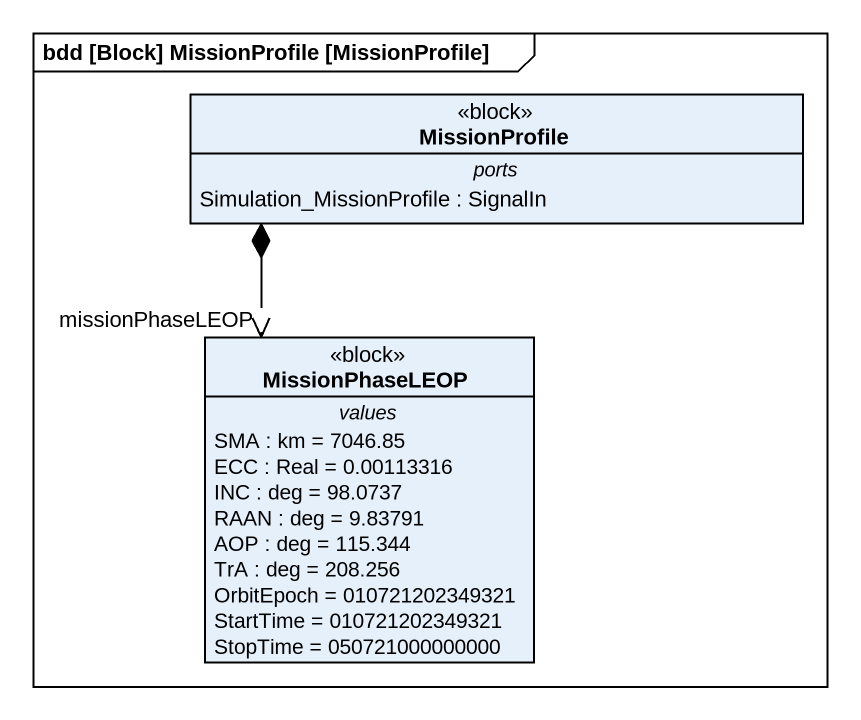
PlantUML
@startuml
mainframe bdd [Block] MissionProfile [MissionProfile]
hide circle
hide empty members
class MissionProfile <<block>> {
  -- ports --
  Simulation_MissionProfile : SignalIn
}
class MissionPhaseLEOP <<block>> {
  -- values --
  SMA : km = 7046.85
  ECC : Real = 0.00113316
  INC : deg = 98.0737
  RAAN : deg = 9.83791
  AOP : deg = 115.344
  TrA : deg = 208.256
  OrbitEpoch = 010721202349321
  StartTime = 010721202349321
  StopTime = 050721000000000
}
MissionProfile *--> "missionPhaseLEOP" MissionPhaseLEOP
@enduml
